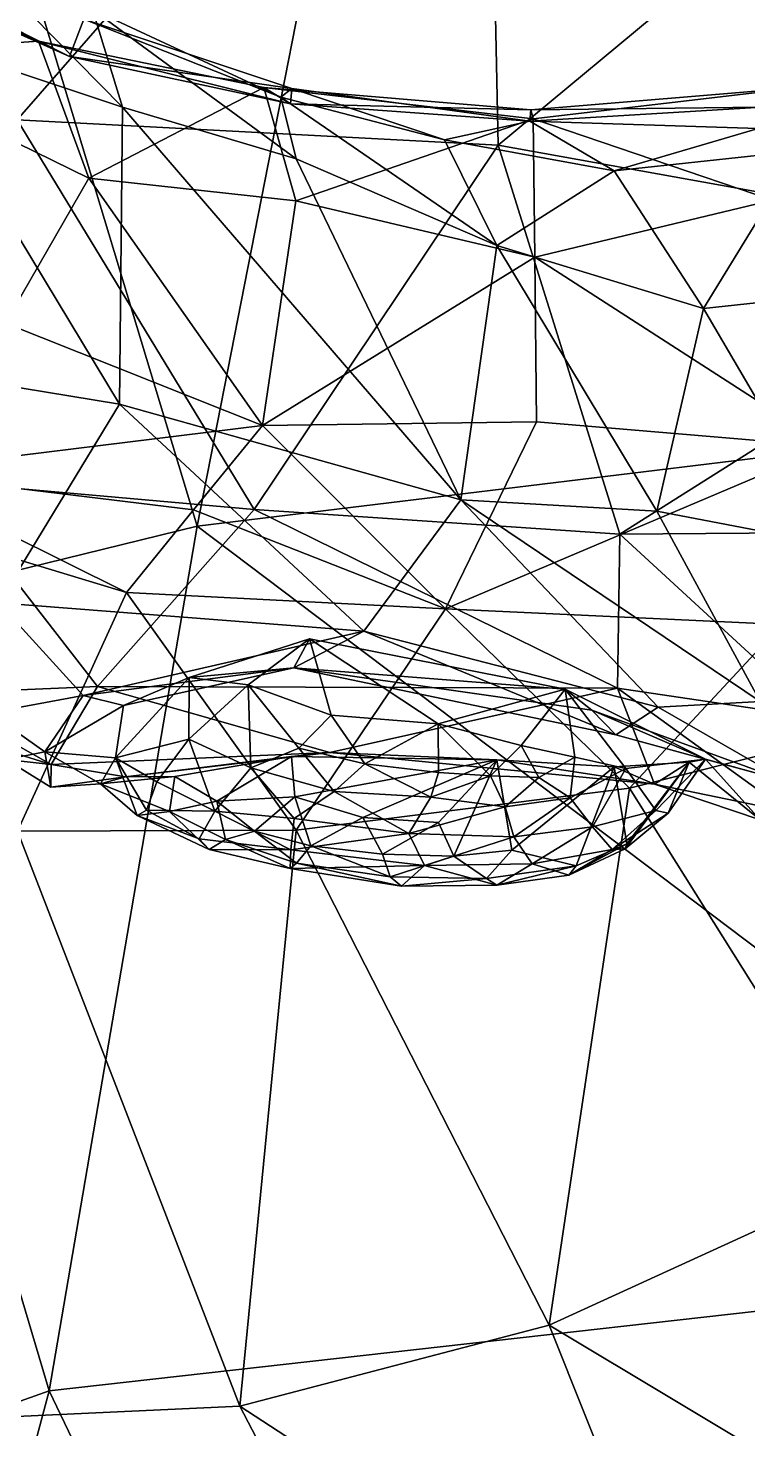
# Model space of a CAD drawing. Extents: x -1.1 to 1.1, y -3.78 to 5.59.
# Drawn here: x -0.9285 to -0.7621, y 0.5514 to 0.8755 of the extents above; entities that cross this region are included whole.
import ezdxf

# ---------------------------------------------------------------- set-up
doc = ezdxf.new("R2010")
doc.units = 0
doc.layers.add('STEGOSRS$LWO', color=1, linetype='CONTINUOUS')

msp = doc.modelspace()

# ---------------------------------------------------------------- linework, layer by layer
at = {"layer": 'STEGOSRS$LWO'}
for points in [[(-0.62066, 1.00022, 2.93404), (-0.84637, 0.98004, 2.77876), (-0.65912, 0.78833, 2.9548)], [(-0.95121, 0.9956, 0.00368), (-0.82258, 0.97858, -0.00036), (-0.93105, 0.85422, 0.00669)], [(-0.84637, 0.98004, 2.77876), (-0.94731, 0.95166, 2.71255), (-0.88948, 0.76026, 2.774)], [(-0.88948, 0.76026, 2.774), (-0.65912, 0.78833, 2.9548), (-0.84637, 0.98004, 2.77876)], [(-0.81986, 0.84834, 0.00208), (-0.93105, 0.85422, 0.00669), (-0.82258, 0.97858, -0.00036)], [(-0.82258, 0.97858, -0.00036), (-0.68794, 0.95809, -0.00376), (-0.81986, 0.84834, 0.00208)], [(-0.68717, 0.82445, -0.00112), (-0.81986, 0.84834, 0.00208), (-0.68794, 0.95809, -0.00376)], [(-0.97676, 0.73882, 2.66854), (-0.88948, 0.76026, 2.774), (-0.94731, 0.95166, 2.71255)], [(-0.95951, 0.87478, 0.24545), (-0.90668, 0.85716, 0.25868), (-0.95384, 0.90502, 0.32764)], [(-0.91366, 0.87977, 0.33033), (-0.95384, 0.90502, 0.32764), (-0.90668, 0.85716, 0.25868)], [(-0.91895, 0.86888, 0.48656), (-0.96809, 0.89376, 0.49046), (-0.91568, 0.87748, 0.40128)], [(-0.96809, 0.89376, 0.49046), (-0.91895, 0.86888, 0.48656), (-0.96778, 0.89082, 0.61229)], [(-0.96778, 0.89082, 0.61229), (-0.9261, 0.87242, 0.6256), (-0.97269, 0.86927, 0.74376)], [(-0.9261, 0.87242, 0.6256), (-0.96778, 0.89082, 0.61229), (-0.91895, 0.86888, 0.48656)], [(-0.91366, 0.87977, 0.33033), (-0.8701, 0.85945, 0.33386), (-0.91568, 0.87748, 0.40128)], [(-0.90668, 0.85716, 0.25868), (-0.86655, 0.84522, 0.26971), (-0.91366, 0.87977, 0.33033)], [(-0.8701, 0.85945, 0.33386), (-0.91366, 0.87977, 0.33033), (-0.86655, 0.84522, 0.26971)], [(-0.91568, 0.87748, 0.40128), (-0.86761, 0.86146, 0.39726), (-0.91895, 0.86888, 0.48656)], [(-0.86761, 0.86146, 0.39726), (-0.91568, 0.87748, 0.40128), (-0.8701, 0.85945, 0.33386)], [(-0.91452, 0.84075, 0.7555), (-0.97269, 0.86927, 0.74376), (-0.9261, 0.87242, 0.6256)], [(-0.95857, 0.79689, 0.15219), (-0.9074, 0.78846, 0.16961), (-0.95951, 0.87478, 0.24545)], [(-0.90668, 0.85716, 0.25868), (-0.95951, 0.87478, 0.24545), (-0.9074, 0.78846, 0.16961)], [(-0.9261, 0.87242, 0.6256), (-0.87403, 0.86172, 0.61853), (-0.91452, 0.84075, 0.7555)], [(-0.91895, 0.86888, 0.48656), (-0.86791, 0.85791, 0.48258), (-0.9261, 0.87242, 0.6256)], [(-0.87403, 0.86172, 0.61853), (-0.9261, 0.87242, 0.6256), (-0.86791, 0.85791, 0.48258)], [(-0.91452, 0.84075, 0.7555), (-0.93378, 0.80717, 0.85542), (-0.97269, 0.86927, 0.74376)], [(-0.86791, 0.85791, 0.48258), (-0.91895, 0.86888, 0.48656), (-0.86761, 0.86146, 0.39726)], [(-0.86664, 0.83549, 0.74398), (-0.91452, 0.84075, 0.7555), (-0.87403, 0.86172, 0.61853)], [(-0.87403, 0.86172, 0.61853), (-0.81176, 0.85443, 0.65014), (-0.86664, 0.83549, 0.74398)], [(-0.86791, 0.85791, 0.48258), (-0.8123, 0.85655, 0.50643), (-0.87403, 0.86172, 0.61853)], [(-0.81176, 0.85443, 0.65014), (-0.87403, 0.86172, 0.61853), (-0.8123, 0.85655, 0.50643)], [(-0.8701, 0.85945, 0.33386), (-0.8323, 0.84964, 0.34703), (-0.86761, 0.86146, 0.39726)], [(-0.86655, 0.84522, 0.26971), (-0.8202, 0.82518, 0.26839), (-0.8701, 0.85945, 0.33386)], [(-0.8323, 0.84964, 0.34703), (-0.8701, 0.85945, 0.33386), (-0.8202, 0.82518, 0.26839)], [(-0.86761, 0.86146, 0.39726), (-0.81259, 0.85391, 0.40432), (-0.86791, 0.85791, 0.48258)], [(-0.81259, 0.85391, 0.40432), (-0.86761, 0.86146, 0.39726), (-0.8323, 0.84964, 0.34703)], [(-0.75891, 0.8572, 0.48384), (-0.75012, 0.86172, 0.61887), (-0.8123, 0.85655, 0.50643)], [(-0.75012, 0.86172, 0.61887), (-0.81176, 0.85443, 0.65014), (-0.8123, 0.85655, 0.50643)], [(-0.75012, 0.86172, 0.61887), (-0.75645, 0.83567, 0.74404), (-0.81176, 0.85443, 0.65014)], [(-0.9074, 0.78846, 0.16961), (-0.82854, 0.76635, 0.18014), (-0.90668, 0.85716, 0.25868)], [(-0.86655, 0.84522, 0.26971), (-0.90668, 0.85716, 0.25868), (-0.82854, 0.76635, 0.18014)], [(-0.8123, 0.85655, 0.50643), (-0.86791, 0.85791, 0.48258), (-0.81259, 0.85391, 0.40432)], [(-0.75976, 0.8522, 0.39772), (-0.75891, 0.8572, 0.48384), (-0.81259, 0.85391, 0.40432)], [(-0.75891, 0.8572, 0.48384), (-0.8123, 0.85655, 0.50643), (-0.81259, 0.85391, 0.40432)], [(-0.87631, 0.76407, 0.00463), (-0.94934, 0.77057, 0.00558), (-0.93105, 0.85422, 0.00669)], [(-0.93105, 0.85422, 0.00669), (-0.81986, 0.84834, 0.00208), (-0.87631, 0.76407, 0.00463)], [(-0.81143, 0.82249, 0.78362), (-0.86664, 0.83549, 0.74398), (-0.81176, 0.85443, 0.65014)], [(-0.8323, 0.84964, 0.34703), (-0.79306, 0.84242, 0.33965), (-0.81259, 0.85391, 0.40432)], [(-0.75976, 0.8522, 0.39772), (-0.81259, 0.85391, 0.40432), (-0.79306, 0.84242, 0.33965)], [(-0.75645, 0.83567, 0.74404), (-0.81143, 0.82249, 0.78362), (-0.81176, 0.85443, 0.65014)], [(-0.79306, 0.84242, 0.33965), (-0.8323, 0.84964, 0.34703), (-0.8202, 0.82518, 0.26839)], [(-0.75011, 0.84705, 0.34085), (-0.75976, 0.8522, 0.39772), (-0.79306, 0.84242, 0.33965)], [(-0.79173, 0.75835, -0.00041), (-0.87631, 0.76407, 0.00463), (-0.81986, 0.84834, 0.00208)], [(-0.81986, 0.84834, 0.00208), (-0.68717, 0.82445, -0.00112), (-0.79173, 0.75835, -0.00041)], [(-0.75011, 0.84705, 0.34085), (-0.79306, 0.84242, 0.33965), (-0.77246, 0.8106, 0.26276)], [(-0.73022, 0.81516, 0.26198), (-0.75011, 0.84705, 0.34085), (-0.77246, 0.8106, 0.26276)], [(-0.8202, 0.82518, 0.26839), (-0.86655, 0.84522, 0.26971), (-0.82854, 0.76635, 0.18014)], [(-0.87435, 0.78355, 0.87981), (-0.93378, 0.80717, 0.85542), (-0.91452, 0.84075, 0.7555)], [(-0.86664, 0.83549, 0.74398), (-0.87435, 0.78355, 0.87981), (-0.91452, 0.84075, 0.7555)], [(-0.77246, 0.8106, 0.26276), (-0.79306, 0.84242, 0.33965), (-0.8202, 0.82518, 0.26839)], [(-0.86664, 0.83549, 0.74398), (-0.81143, 0.82249, 0.78362), (-0.87435, 0.78355, 0.87981)], [(-0.75645, 0.83567, 0.74404), (-0.74356, 0.77869, 0.89417), (-0.81143, 0.82249, 0.78362)], [(-0.78322, 0.76371, 0.17737), (-0.8202, 0.82518, 0.26839), (-0.82854, 0.76635, 0.18014)], [(-0.77246, 0.8106, 0.26276), (-0.8202, 0.82518, 0.26839), (-0.78322, 0.76371, 0.17737)], [(-0.68229, 0.75927, 0.00217), (-0.79173, 0.75835, -0.00041), (-0.68717, 0.82445, -0.00112)], [(-0.81106, 0.78434, 0.87025), (-0.87435, 0.78355, 0.87981), (-0.81143, 0.82249, 0.78362)], [(-0.74356, 0.77869, 0.89417), (-0.81106, 0.78434, 0.87025), (-0.81143, 0.82249, 0.78362)], [(-0.73022, 0.81516, 0.26198), (-0.77246, 0.8106, 0.26276), (-0.74018, 0.75548, 0.17351)], [(-0.74018, 0.75548, 0.17351), (-0.77246, 0.8106, 0.26276), (-0.78322, 0.76371, 0.17737)], [(-0.87435, 0.78355, 0.87981), (-0.96181, 0.77272, 0.9456), (-0.93378, 0.80717, 0.85542)], [(-0.9074, 0.78846, 0.16961), (-0.95857, 0.79689, 0.15219), (-0.9354, 0.74253, 0.11039)], [(-0.85092, 0.73592, 0.14308), (-0.9074, 0.78846, 0.16961), (-0.9354, 0.74253, 0.11039)], [(-0.82854, 0.76635, 0.18014), (-0.9074, 0.78846, 0.16961), (-0.85092, 0.73592, 0.14308)], [(-0.65912, 0.78833, 2.9548), (-0.88948, 0.76026, 2.774), (-0.66352, 0.58953, 2.92816)], [(-0.81106, 0.78434, 0.87025), (-0.83208, 0.74108, 1.00579), (-0.87435, 0.78355, 0.87981)], [(-0.81106, 0.78434, 0.87025), (-0.74356, 0.77869, 0.89417), (-0.83208, 0.74108, 1.00579)], [(-0.87435, 0.78355, 0.87981), (-0.89027, 0.76403, 0.93984), (-0.96181, 0.77272, 0.9456)], [(-0.83208, 0.74108, 1.00579), (-0.89027, 0.76403, 0.93984), (-0.87435, 0.78355, 0.87981)], [(-0.74356, 0.77869, 0.89417), (-0.75435, 0.73747, 1.0145), (-0.83208, 0.74108, 1.00579)], [(-0.97215, 0.76504, 1.04974), (-0.96181, 0.77272, 0.9456), (-0.90582, 0.74487, 1.02915)], [(-0.89027, 0.76403, 0.93984), (-0.90582, 0.74487, 1.02915), (-0.96181, 0.77272, 0.9456)], [(-0.91248, 0.72315, 0.00274), (-0.95218, 0.72144, 0.00686), (-0.94934, 0.77057, 0.00558)], [(-0.91248, 0.72315, 0.00274), (-0.94934, 0.77057, 0.00558), (-0.87631, 0.76407, 0.00463)], [(-0.90582, 0.74487, 1.02915), (-0.93099, 0.68968, 1.19958), (-0.97215, 0.76504, 1.04974)], [(-0.78287, 0.71839, 0.13781), (-0.82854, 0.76635, 0.18014), (-0.85092, 0.73592, 0.14308)], [(-0.78287, 0.71839, 0.13781), (-0.7593, 0.71967, 0.12823), (-0.82854, 0.76635, 0.18014)], [(-0.82854, 0.76635, 0.18014), (-0.7593, 0.71967, 0.12823), (-0.78322, 0.76371, 0.17737)], [(-0.79232, 0.72276, 0.00093), (-0.91248, 0.72315, 0.00274), (-0.87631, 0.76407, 0.00463)], [(-0.90582, 0.74487, 1.02915), (-0.89027, 0.76403, 0.93984), (-0.83208, 0.74108, 1.00579)], [(-0.87631, 0.76407, 0.00463), (-0.79173, 0.75835, -0.00041), (-0.79232, 0.72276, 0.00093)], [(-0.7593, 0.71967, 0.12823), (-0.74018, 0.75548, 0.17351), (-0.78322, 0.76371, 0.17737)], [(-0.88948, 0.76026, 2.774), (-0.97676, 0.73882, 2.66854), (-0.9237, 0.56024, 2.70449)], [(-0.9237, 0.56024, 2.70449), (-0.66352, 0.58953, 2.92816), (-0.88948, 0.76026, 2.774)], [(-0.79173, 0.75835, -0.00041), (-0.74551, 0.71586, 0.00645), (-0.79232, 0.72276, 0.00093)], [(-0.68229, 0.75927, 0.00217), (-0.74551, 0.71586, 0.00645), (-0.79173, 0.75835, -0.00041)], [(-0.93742, 0.71709, 0.07161), (-0.91582, 0.72109, 0.10022), (-0.9354, 0.74253, 0.11039)], [(-0.91582, 0.72109, 0.10022), (-0.85092, 0.73592, 0.14308), (-0.9354, 0.74253, 0.11039)], [(-0.93099, 0.68968, 1.19958), (-0.90582, 0.74487, 1.02915), (-0.86656, 0.68988, 1.16249)], [(-0.83208, 0.74108, 1.00579), (-0.86656, 0.68988, 1.16249), (-0.90582, 0.74487, 1.02915)], [(-0.78951, 0.69966, 1.14195), (-0.86656, 0.68988, 1.16249), (-0.83208, 0.74108, 1.00579)], [(-0.75435, 0.73747, 1.0145), (-0.78951, 0.69966, 1.14195), (-0.83208, 0.74108, 1.00579)], [(-0.98465, 0.53849, 2.59286), (-0.9237, 0.56024, 2.70449), (-0.97676, 0.73882, 2.66854)], [(-0.85092, 0.73592, 0.14308), (-0.91582, 0.72109, 0.10022), (-0.86709, 0.72747, 0.12963)], [(-0.85092, 0.73592, 0.14308), (-0.86709, 0.72747, 0.12963), (-0.79268, 0.71198, 0.13299)], [(-0.79268, 0.71198, 0.13299), (-0.78287, 0.71839, 0.13781), (-0.85092, 0.73592, 0.14308)], [(-0.71231, 0.71908, 1.13667), (-0.78951, 0.69966, 1.14195), (-0.75435, 0.73747, 1.0145)], [(-0.86353, 0.73421, 0.12363), (-0.89128, 0.7252, 0.10893), (-0.8777, 0.7235, 0.11461)], [(-0.86353, 0.73421, 0.12363), (-0.86709, 0.72747, 0.12963), (-0.89128, 0.7252, 0.10893)], [(-0.85847, 0.71651, 0.11934), (-0.86353, 0.73421, 0.12363), (-0.8777, 0.7235, 0.11461)], [(-0.86709, 0.72747, 0.12963), (-0.86353, 0.73421, 0.12363), (-0.80443, 0.72255, 0.1174)], [(-0.86353, 0.73421, 0.12363), (-0.83378, 0.71453, 0.11991), (-0.80443, 0.72255, 0.1174)], [(-0.85847, 0.71651, 0.11934), (-0.83378, 0.71453, 0.11991), (-0.86353, 0.73421, 0.12363)], [(-0.91582, 0.72109, 0.10022), (-0.90647, 0.71878, 0.09809), (-0.86709, 0.72747, 0.12963)], [(-0.90647, 0.71878, 0.09809), (-0.89128, 0.7252, 0.10893), (-0.86709, 0.72747, 0.12963)], [(-0.79824, 0.71766, 0.12093), (-0.79268, 0.71198, 0.13299), (-0.86709, 0.72747, 0.12963)], [(-0.79824, 0.71766, 0.12093), (-0.86709, 0.72747, 0.12963), (-0.80443, 0.72255, 0.1174)], [(-0.91248, 0.72315, 0.00274), (-0.92318, 0.70508, 0.01205), (-0.95218, 0.72144, 0.00686)], [(-0.92318, 0.70508, 0.01205), (-0.91248, 0.72315, 0.00274), (-0.85883, 0.70788, 0.00047)], [(-0.85883, 0.70788, 0.00047), (-0.91248, 0.72315, 0.00274), (-0.79232, 0.72276, 0.00093)], [(-0.89128, 0.7252, 0.10893), (-0.9083, 0.70664, 0.06697), (-0.89138, 0.71095, 0.09576)], [(-0.89128, 0.7252, 0.10893), (-0.90647, 0.71878, 0.09809), (-0.9083, 0.70664, 0.06697)], [(-0.8777, 0.7235, 0.11461), (-0.89128, 0.7252, 0.10893), (-0.89138, 0.71095, 0.09576)], [(-0.8777, 0.7235, 0.11461), (-0.89138, 0.71095, 0.09576), (-0.87706, 0.7043, 0.10124)], [(-0.85847, 0.71651, 0.11934), (-0.8777, 0.7235, 0.11461), (-0.86599, 0.70892, 0.11273)], [(-0.86599, 0.70892, 0.11273), (-0.8777, 0.7235, 0.11461), (-0.87706, 0.7043, 0.10124)], [(-0.78373, 0.70053, 0.00476), (-0.85883, 0.70788, 0.00047), (-0.79232, 0.72276, 0.00093)], [(-0.78373, 0.70053, 0.00476), (-0.79232, 0.72276, 0.00093), (-0.7528, 0.69413, 0.02213)], [(-0.74551, 0.71586, 0.00645), (-0.7528, 0.69413, 0.02213), (-0.79232, 0.72276, 0.00093)], [(-0.93956, 0.71016, 0.0261), (-0.95218, 0.72144, 0.00686), (-0.92318, 0.70508, 0.01205)], [(-0.93742, 0.71709, 0.07161), (-0.92466, 0.70807, 0.0576), (-0.91582, 0.72109, 0.10022)], [(-0.90647, 0.71878, 0.09809), (-0.91582, 0.72109, 0.10022), (-0.92466, 0.70807, 0.0576)], [(-0.83378, 0.71453, 0.11991), (-0.8146, 0.70948, 0.11618), (-0.80443, 0.72255, 0.1174)], [(-0.8146, 0.70948, 0.11618), (-0.80214, 0.70683, 0.11163), (-0.80443, 0.72255, 0.1174)], [(-0.77198, 0.70636, 0.07953), (-0.80443, 0.72255, 0.1174), (-0.79035, 0.70416, 0.10218)], [(-0.80214, 0.70683, 0.11163), (-0.79035, 0.70416, 0.10218), (-0.80443, 0.72255, 0.1174)], [(-0.79824, 0.71766, 0.12093), (-0.80443, 0.72255, 0.1174), (-0.77198, 0.70636, 0.07953)], [(-0.7593, 0.71967, 0.12823), (-0.78287, 0.71839, 0.13781), (-0.75286, 0.70108, 0.09653)], [(-0.93742, 0.71709, 0.07161), (-0.93357, 0.70624, 0.04798), (-0.92466, 0.70807, 0.0576)], [(-0.92466, 0.70807, 0.0576), (-0.9083, 0.70664, 0.06697), (-0.90647, 0.71878, 0.09809)], [(-0.85847, 0.71651, 0.11934), (-0.86599, 0.70892, 0.11273), (-0.85073, 0.70529, 0.11523)], [(-0.83378, 0.71453, 0.11991), (-0.85847, 0.71651, 0.11934), (-0.85073, 0.70529, 0.11523)], [(-0.77198, 0.70636, 0.07953), (-0.75286, 0.70108, 0.09653), (-0.79824, 0.71766, 0.12093)], [(-0.79268, 0.71198, 0.13299), (-0.79824, 0.71766, 0.12093), (-0.75286, 0.70108, 0.09653)], [(-0.75286, 0.70108, 0.09653), (-0.78287, 0.71839, 0.13781), (-0.79268, 0.71198, 0.13299)], [(-0.71231, 0.71908, 1.13667), (-0.73315, 0.60969, 1.28382), (-0.78951, 0.69966, 1.14195)], [(-0.83378, 0.71453, 0.11991), (-0.85073, 0.70529, 0.11523), (-0.83364, 0.70324, 0.11561)], [(-0.83378, 0.71453, 0.11991), (-0.82168, 0.70248, 0.11374), (-0.8146, 0.70948, 0.11618)], [(-0.83378, 0.71453, 0.11991), (-0.83364, 0.70324, 0.11561), (-0.82168, 0.70248, 0.11374)], [(-0.92318, 0.70508, 0.01205), (-0.93357, 0.70624, 0.04798), (-0.93956, 0.71016, 0.0261)], [(-0.89875, 0.70109, 0.07731), (-0.89138, 0.71095, 0.09576), (-0.9083, 0.70664, 0.06697)], [(-0.89138, 0.71095, 0.09576), (-0.89875, 0.70109, 0.07731), (-0.88538, 0.69435, 0.07982)], [(-0.87706, 0.7043, 0.10124), (-0.89138, 0.71095, 0.09576), (-0.88538, 0.69435, 0.07982)], [(-0.93357, 0.70624, 0.04798), (-0.92326, 0.69985, 0.02784), (-0.92466, 0.70807, 0.0576)], [(-0.9083, 0.70664, 0.06697), (-0.92466, 0.70807, 0.0576), (-0.9118, 0.70067, 0.03023)], [(-0.92326, 0.69985, 0.02784), (-0.9118, 0.70067, 0.03023), (-0.92466, 0.70807, 0.0576)], [(-0.92318, 0.70508, 0.01205), (-0.85883, 0.70788, 0.00047), (-0.90599, 0.70223, 0.01151)], [(-0.9083, 0.70664, 0.06697), (-0.9118, 0.70067, 0.03023), (-0.90329, 0.6933, 0.03611)], [(-0.89875, 0.70109, 0.07731), (-0.9083, 0.70664, 0.06697), (-0.90118, 0.69451, 0.05812)], [(-0.90118, 0.69451, 0.05812), (-0.9083, 0.70664, 0.06697), (-0.90329, 0.6933, 0.03611)], [(-0.85883, 0.70788, 0.00047), (-0.86767, 0.70693, 0.00577), (-0.90599, 0.70223, 0.01151)], [(-0.90599, 0.70223, 0.01151), (-0.86767, 0.70693, 0.00577), (-0.89463, 0.70232, 0.01341)], [(-0.89463, 0.70232, 0.01341), (-0.86767, 0.70693, 0.00577), (-0.88494, 0.69659, 0.00802)], [(-0.86687, 0.6976, 0.00308), (-0.88494, 0.69659, 0.00802), (-0.86767, 0.70693, 0.00577)], [(-0.86599, 0.70892, 0.11273), (-0.87706, 0.7043, 0.10124), (-0.85778, 0.69884, 0.10531)], [(-0.86767, 0.70693, 0.00577), (-0.85883, 0.70788, 0.00047), (-0.8202, 0.70619, 0.00223)], [(-0.86687, 0.6976, 0.00308), (-0.86767, 0.70693, 0.00577), (-0.8202, 0.70619, 0.00223)], [(-0.85073, 0.70529, 0.11523), (-0.86599, 0.70892, 0.11273), (-0.85778, 0.69884, 0.10531)], [(-0.78373, 0.70053, 0.00476), (-0.8202, 0.70619, 0.00223), (-0.85883, 0.70788, 0.00047)], [(-0.81046, 0.70207, 0.11099), (-0.8146, 0.70948, 0.11618), (-0.82168, 0.70248, 0.11374)], [(-0.8146, 0.70948, 0.11618), (-0.81046, 0.70207, 0.11099), (-0.80214, 0.70683, 0.11163)], [(-0.81046, 0.70207, 0.11099), (-0.80325, 0.69742, 0.10372), (-0.80214, 0.70683, 0.11163)], [(-0.79035, 0.70416, 0.10218), (-0.80214, 0.70683, 0.11163), (-0.80325, 0.69742, 0.10372)], [(-0.93357, 0.70624, 0.04798), (-0.92318, 0.70508, 0.01205), (-0.92326, 0.69985, 0.02784)], [(-0.92318, 0.70508, 0.01205), (-0.90599, 0.70223, 0.01151), (-0.92326, 0.69985, 0.02784)], [(-0.87706, 0.7043, 0.10124), (-0.88538, 0.69435, 0.07982), (-0.86702, 0.69264, 0.08865)], [(-0.85778, 0.69884, 0.10531), (-0.87706, 0.7043, 0.10124), (-0.86702, 0.69264, 0.08865)], [(-0.85115, 0.69285, 0.00309), (-0.86687, 0.6976, 0.00308), (-0.8202, 0.70619, 0.00223)], [(-0.85073, 0.70529, 0.11523), (-0.85778, 0.69884, 0.10531), (-0.83541, 0.69752, 0.10921)], [(-0.83365, 0.69168, 0.00276), (-0.85115, 0.69285, 0.00309), (-0.8202, 0.70619, 0.00223)], [(-0.83364, 0.70324, 0.11561), (-0.85073, 0.70529, 0.11523), (-0.83541, 0.69752, 0.10921)], [(-0.83016, 0.68389, 0.00745), (-0.83365, 0.69168, 0.00276), (-0.8202, 0.70619, 0.00223)], [(-0.8167, 0.68527, 0.00903), (-0.83016, 0.68389, 0.00745), (-0.8202, 0.70619, 0.00223)], [(-0.8202, 0.70619, 0.00223), (-0.78373, 0.70053, 0.00476), (-0.79306, 0.70456, 0.00905)], [(-0.8167, 0.68527, 0.00903), (-0.8202, 0.70619, 0.00223), (-0.79306, 0.70456, 0.00905)], [(-0.80188, 0.6817, 0.01929), (-0.8167, 0.68527, 0.00903), (-0.79306, 0.70456, 0.00905)], [(-0.80325, 0.69742, 0.10372), (-0.79805, 0.69072, 0.08991), (-0.79035, 0.70416, 0.10218)], [(-0.79014, 0.68677, 0.02151), (-0.80188, 0.6817, 0.01929), (-0.79306, 0.70456, 0.00905)], [(-0.78342, 0.69449, 0.08483), (-0.79035, 0.70416, 0.10218), (-0.79805, 0.69072, 0.08991)], [(-0.77571, 0.70563, 0.02835), (-0.79306, 0.70456, 0.00905), (-0.78373, 0.70053, 0.00476)], [(-0.79014, 0.68677, 0.02151), (-0.79306, 0.70456, 0.00905), (-0.77571, 0.70563, 0.02835)], [(-0.7806, 0.69388, 0.06304), (-0.79055, 0.68563, 0.0388), (-0.77571, 0.70563, 0.02835)], [(-0.79055, 0.68563, 0.0388), (-0.79014, 0.68677, 0.02151), (-0.77571, 0.70563, 0.02835)], [(-0.79035, 0.70416, 0.10218), (-0.78342, 0.69449, 0.08483), (-0.77198, 0.70636, 0.07953)], [(-0.75936, 0.69233, 0.04034), (-0.77571, 0.70563, 0.02835), (-0.78373, 0.70053, 0.00476)], [(-0.78342, 0.69449, 0.08483), (-0.7806, 0.69388, 0.06304), (-0.77198, 0.70636, 0.07953)], [(-0.77198, 0.70636, 0.07953), (-0.7806, 0.69388, 0.06304), (-0.77571, 0.70563, 0.02835)], [(-0.77198, 0.70636, 0.07953), (-0.77571, 0.70563, 0.02835), (-0.75936, 0.69233, 0.04034)], [(-0.75936, 0.69233, 0.04034), (-0.75286, 0.70108, 0.09653), (-0.77198, 0.70636, 0.07953)], [(-0.92326, 0.69985, 0.02784), (-0.90599, 0.70223, 0.01151), (-0.9118, 0.70067, 0.03023)], [(-0.9118, 0.70067, 0.03023), (-0.89463, 0.70232, 0.01341), (-0.89582, 0.69423, 0.02098)], [(-0.90599, 0.70223, 0.01151), (-0.89463, 0.70232, 0.01341), (-0.9118, 0.70067, 0.03023)], [(-0.90329, 0.6933, 0.03611), (-0.9118, 0.70067, 0.03023), (-0.89582, 0.69423, 0.02098)], [(-0.89875, 0.70109, 0.07731), (-0.90118, 0.69451, 0.05812), (-0.88538, 0.69435, 0.07982)], [(-0.89582, 0.69423, 0.02098), (-0.89463, 0.70232, 0.01341), (-0.88494, 0.69659, 0.00802)], [(-0.83364, 0.70324, 0.11561), (-0.83541, 0.69752, 0.10921), (-0.82168, 0.70248, 0.11374)], [(-0.81829, 0.69528, 0.10473), (-0.82168, 0.70248, 0.11374), (-0.83541, 0.69752, 0.10921)], [(-0.82168, 0.70248, 0.11374), (-0.81829, 0.69528, 0.10473), (-0.81046, 0.70207, 0.11099)], [(-0.80325, 0.69742, 0.10372), (-0.81046, 0.70207, 0.11099), (-0.81829, 0.69528, 0.10473)], [(-0.78373, 0.70053, 0.00476), (-0.7528, 0.69413, 0.02213), (-0.75936, 0.69233, 0.04034)], [(-0.88494, 0.69659, 0.00802), (-0.86687, 0.6976, 0.00308), (-0.87618, 0.6897, 0.00855)], [(-0.87618, 0.6897, 0.00855), (-0.86687, 0.6976, 0.00308), (-0.86318, 0.68629, 0.00742)], [(-0.85778, 0.69884, 0.10531), (-0.86702, 0.69264, 0.08865), (-0.8405, 0.68915, 0.09117)], [(-0.85115, 0.69285, 0.00309), (-0.86318, 0.68629, 0.00742), (-0.86687, 0.6976, 0.00308)], [(-0.78951, 0.69966, 1.14195), (-0.80812, 0.57545, 1.30228), (-0.86656, 0.68988, 1.16249)], [(-0.83541, 0.69752, 0.10921), (-0.85778, 0.69884, 0.10531), (-0.8405, 0.68915, 0.09117)], [(-0.83541, 0.69752, 0.10921), (-0.8405, 0.68915, 0.09117), (-0.81829, 0.69528, 0.10473)], [(-0.81829, 0.69528, 0.10473), (-0.81624, 0.68838, 0.08997), (-0.80325, 0.69742, 0.10372)], [(-0.79805, 0.69072, 0.08991), (-0.80325, 0.69742, 0.10372), (-0.81624, 0.68838, 0.08997)], [(-0.73315, 0.60969, 1.28382), (-0.80812, 0.57545, 1.30228), (-0.78951, 0.69966, 1.14195)], [(-0.90118, 0.69451, 0.05812), (-0.90329, 0.6933, 0.03611), (-0.88899, 0.68795, 0.05575)], [(-0.90329, 0.6933, 0.03611), (-0.89582, 0.69423, 0.02098), (-0.88671, 0.68546, 0.03587)], [(-0.88899, 0.68795, 0.05575), (-0.88538, 0.69435, 0.07982), (-0.90118, 0.69451, 0.05812)], [(-0.89582, 0.69423, 0.02098), (-0.88494, 0.69659, 0.00802), (-0.88292, 0.68778, 0.02043)], [(-0.88292, 0.68778, 0.02043), (-0.88671, 0.68546, 0.03587), (-0.89582, 0.69423, 0.02098)], [(-0.88538, 0.69435, 0.07982), (-0.88899, 0.68795, 0.05575), (-0.86779, 0.68539, 0.06552)], [(-0.86702, 0.69264, 0.08865), (-0.88538, 0.69435, 0.07982), (-0.86779, 0.68539, 0.06552)], [(-0.87618, 0.6897, 0.00855), (-0.88292, 0.68778, 0.02043), (-0.88494, 0.69659, 0.00802)], [(-0.81624, 0.68838, 0.08997), (-0.81829, 0.69528, 0.10473), (-0.8405, 0.68915, 0.09117)], [(-0.79805, 0.69072, 0.08991), (-0.79354, 0.68543, 0.06658), (-0.78342, 0.69449, 0.08483)], [(-0.7806, 0.69388, 0.06304), (-0.78342, 0.69449, 0.08483), (-0.79354, 0.68543, 0.06658)], [(-0.7806, 0.69388, 0.06304), (-0.79354, 0.68543, 0.06658), (-0.79055, 0.68563, 0.0388)], [(-0.88671, 0.68546, 0.03587), (-0.88899, 0.68795, 0.05575), (-0.90329, 0.6933, 0.03611)], [(-0.86702, 0.69264, 0.08865), (-0.86779, 0.68539, 0.06552), (-0.8405, 0.68915, 0.09117)], [(-0.86318, 0.68629, 0.00742), (-0.85115, 0.69285, 0.00309), (-0.84664, 0.68437, 0.00727)], [(-0.83365, 0.69168, 0.00276), (-0.84664, 0.68437, 0.00727), (-0.85115, 0.69285, 0.00309)], [(-0.84664, 0.68437, 0.00727), (-0.83365, 0.69168, 0.00276), (-0.83016, 0.68389, 0.00745)], [(-0.81624, 0.68838, 0.08997), (-0.81202, 0.68215, 0.06762), (-0.79805, 0.69072, 0.08991)], [(-0.79354, 0.68543, 0.06658), (-0.79805, 0.69072, 0.08991), (-0.81202, 0.68215, 0.06762)], [(-0.93795, 0.55394, 1.40506), (-0.93099, 0.68968, 1.19958), (-0.87963, 0.55671, 1.33967)], [(-0.86656, 0.68988, 1.16249), (-0.87963, 0.55671, 1.33967), (-0.93099, 0.68968, 1.19958)], [(-0.88899, 0.68795, 0.05575), (-0.88671, 0.68546, 0.03587), (-0.86779, 0.68539, 0.06552)], [(-0.88671, 0.68546, 0.03587), (-0.88292, 0.68778, 0.02043), (-0.86799, 0.68102, 0.03901)], [(-0.88292, 0.68778, 0.02043), (-0.87618, 0.6897, 0.00855), (-0.86652, 0.6823, 0.02136)], [(-0.86652, 0.6823, 0.02136), (-0.86799, 0.68102, 0.03901), (-0.88292, 0.68778, 0.02043)], [(-0.80812, 0.57545, 1.30228), (-0.87963, 0.55671, 1.33967), (-0.86656, 0.68988, 1.16249)], [(-0.86318, 0.68629, 0.00742), (-0.86652, 0.6823, 0.02136), (-0.87618, 0.6897, 0.00855)], [(-0.83688, 0.68174, 0.0645), (-0.8405, 0.68915, 0.09117), (-0.86779, 0.68539, 0.06552)], [(-0.8405, 0.68915, 0.09117), (-0.83688, 0.68174, 0.0645), (-0.81624, 0.68838, 0.08997)], [(-0.81202, 0.68215, 0.06762), (-0.81624, 0.68838, 0.08997), (-0.83688, 0.68174, 0.0645)], [(-0.86799, 0.68102, 0.03901), (-0.86779, 0.68539, 0.06552), (-0.88671, 0.68546, 0.03587)], [(-0.86779, 0.68539, 0.06552), (-0.86799, 0.68102, 0.03901), (-0.83688, 0.68174, 0.0645)], [(-0.86652, 0.6823, 0.02136), (-0.86318, 0.68629, 0.00742), (-0.84484, 0.67915, 0.01849)], [(-0.84664, 0.68437, 0.00727), (-0.84484, 0.67915, 0.01849), (-0.86318, 0.68629, 0.00742)], [(-0.84484, 0.67915, 0.01849), (-0.84664, 0.68437, 0.00727), (-0.83016, 0.68389, 0.00745)], [(-0.82261, 0.67873, 0.02109), (-0.84484, 0.67915, 0.01849), (-0.83016, 0.68389, 0.00745)], [(-0.82261, 0.67873, 0.02109), (-0.83016, 0.68389, 0.00745), (-0.8167, 0.68527, 0.00903)], [(-0.80188, 0.6817, 0.01929), (-0.82261, 0.67873, 0.02109), (-0.8167, 0.68527, 0.00903)], [(-0.79354, 0.68543, 0.06658), (-0.81202, 0.68215, 0.06762), (-0.80354, 0.67954, 0.04003)], [(-0.79055, 0.68563, 0.0388), (-0.80354, 0.67954, 0.04003), (-0.79014, 0.68677, 0.02151)], [(-0.80354, 0.67954, 0.04003), (-0.80188, 0.6817, 0.01929), (-0.79014, 0.68677, 0.02151)], [(-0.79354, 0.68543, 0.06658), (-0.80354, 0.67954, 0.04003), (-0.79055, 0.68563, 0.0388)], [(-0.86799, 0.68102, 0.03901), (-0.86652, 0.6823, 0.02136), (-0.84226, 0.677, 0.03688)], [(-0.84226, 0.677, 0.03688), (-0.83688, 0.68174, 0.0645), (-0.86799, 0.68102, 0.03901)], [(-0.84484, 0.67915, 0.01849), (-0.84226, 0.677, 0.03688), (-0.86652, 0.6823, 0.02136)], [(-0.83688, 0.68174, 0.0645), (-0.84226, 0.677, 0.03688), (-0.82019, 0.6772, 0.04104)], [(-0.81202, 0.68215, 0.06762), (-0.83688, 0.68174, 0.0645), (-0.82019, 0.6772, 0.04104)], [(-0.82019, 0.6772, 0.04104), (-0.82261, 0.67873, 0.02109), (-0.80188, 0.6817, 0.01929)], [(-0.81202, 0.68215, 0.06762), (-0.82019, 0.6772, 0.04104), (-0.80354, 0.67954, 0.04003)], [(-0.80354, 0.67954, 0.04003), (-0.82019, 0.6772, 0.04104), (-0.80188, 0.6817, 0.01929)], [(-0.84226, 0.677, 0.03688), (-0.84484, 0.67915, 0.01849), (-0.82261, 0.67873, 0.02109)], [(-0.82019, 0.6772, 0.04104), (-0.84226, 0.677, 0.03688), (-0.82261, 0.67873, 0.02109)], [(-0.73315, 0.60969, 1.28382), (-0.71713, 0.52083, 1.42083), (-0.80812, 0.57545, 1.30228)], [(-0.9237, 0.56024, 2.70449), (-0.86902, 0.44619, 2.74562), (-0.66352, 0.58953, 2.92816)], [(-0.64391, 0.43713, 2.9382), (-0.66352, 0.58953, 2.92816), (-0.86902, 0.44619, 2.74562)], [(-0.80812, 0.57545, 1.30228), (-0.77284, 0.487, 1.44889), (-0.87963, 0.55671, 1.33967)], [(-0.71713, 0.52083, 1.42083), (-0.77284, 0.487, 1.44889), (-0.80812, 0.57545, 1.30228)], [(-0.95017, 0.46884, 1.70844), (-0.98182, 0.57141, 1.4968), (-0.88727, 0.45785, 1.58131)], [(-0.93795, 0.55394, 1.40506), (-0.88727, 0.45785, 1.58131), (-0.98182, 0.57141, 1.4968)], [(-0.98465, 0.53849, 2.59286), (-0.95344, 0.44885, 2.59973), (-0.9237, 0.56024, 2.70449)], [(-0.86902, 0.44619, 2.74562), (-0.9237, 0.56024, 2.70449), (-0.95344, 0.44885, 2.59973)], [(-0.87963, 0.55671, 1.33967), (-0.83434, 0.46978, 1.48791), (-0.93795, 0.55394, 1.40506)], [(-0.77284, 0.487, 1.44889), (-0.83434, 0.46978, 1.48791), (-0.87963, 0.55671, 1.33967)], [(-0.88727, 0.45785, 1.58131), (-0.93795, 0.55394, 1.40506), (-0.83434, 0.46978, 1.48791)]]:
    msp.add_3dface(points, dxfattribs=at)

doc.saveas('drawing.dxf')
